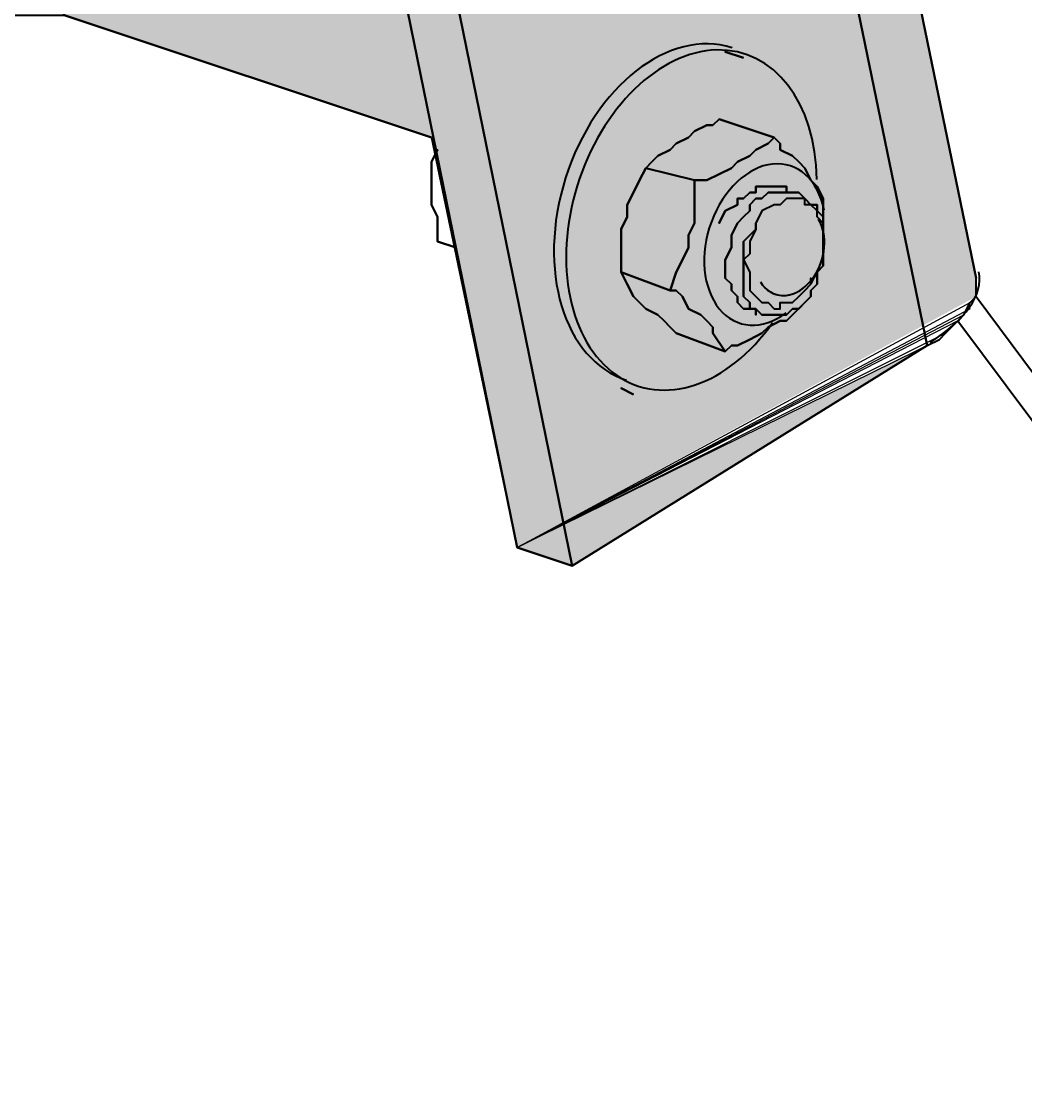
# Model space of a CAD drawing. Header units: feet. Extents: x -208 to 2089, y -974 to 342.
# Drawn here: x 836.787 to 839.787, y -519.209 to -516.004 of the extents above; entities that cross this region are included whole.
import ezdxf
from ezdxf import colors
from ezdxf.entities.mleader import LeaderData, LeaderLine
from ezdxf.math import Vec2, Vec3

# ---------------------------------------------------------------- set-up
doc = ezdxf.new("R2010")
doc.units = ezdxf.units.FT
doc.header["$MEASUREMENT"] = 0
for name, color, linetype in [('EQUIPMENT', 6, 'Continuous'), ('PDF_0', 7, 'Continuous'), ('PDF_THIN', 7, 'Continuous'), ('TEXT', 1, 'Continuous')]:
    doc.layers.add(name, color=color, linetype=linetype)
doc.styles.add('NEI-A', font='arial.ttf', dxfattribs={"height": 0.1})

msp = doc.modelspace()

# ---------------------------------------------------------------- linework, layer by layer
at = {"layer": 'EQUIPMENT'}
for points in [[(839.64269, -516.82749), (844.54838, -523.41721)], [(839.58777, -516.90071), (844.51177, -523.49043), (844.58499, -523.60026), (844.6582, -523.69179), (844.73142, -523.78331), (844.82295, -523.87483), (844.89617, -523.96636), (844.98769, -524.05788), (845.07921, -524.14941), (845.15243, -524.22263), (845.24396, -524.31415), (845.33548, -524.38737), (845.42701, -524.46059), (845.51853, -524.53381), (845.61005, -524.58872), (845.70158, -524.66194), (845.7931, -524.71685), (845.88463, -524.77177), (855.22007, -530.13508)]]:
    msp.add_lwpolyline(points, dxfattribs=at)
at = {"layer": 'PDF_0', "lineweight": 25}
msp.add_lwpolyline([(836.76884, -515.98547), (836.80545, -515.98547), (836.84205, -515.98547), (836.87866, -515.98547), (836.91527, -515.98547), (838.01356, -516.35156), (838.26983, -517.57798), (838.43457, -517.6329), (839.49625, -516.97392), (839.53286, -516.95562), (839.55117, -516.93731), (839.58777, -516.90071), (839.60608, -516.8824), (839.62438, -516.84579), (839.64269, -516.82749), (839.64269, -516.79088), (839.64269, -516.77257), (837.66577, -507.18086)], dxfattribs=at)
at = {"layer": 'PDF_THIN', "lineweight": 25}
for points in [[(836.76884, -515.98547), (836.80545, -515.98547), (836.84205, -515.98547), (836.87866, -515.98547), (836.91527, -515.98547), (838.01356, -516.35156), (838.26983, -517.57798), (838.43457, -517.6329), (839.49625, -516.97392), (839.53286, -516.95562), (839.55117, -516.93731), (839.58777, -516.90071), (839.60608, -516.8824), (839.62438, -516.84579), (839.64269, -516.82749), (839.64269, -516.79088), (839.64269, -516.77257), (837.66577, -507.18086)], [(836.47596, -508.04118), (838.43457, -517.6329), (839.49625, -516.97392), (837.51933, -507.38221), (839.49625, -516.97392), (837.51933, -507.38221)], [(837.51933, -507.38221), (839.49625, -516.97392), (837.51933, -507.38221)], [(836.47596, -508.04118), (838.43457, -517.6329), (836.47596, -508.04118)], [(838.89219, -516.09529), (838.94711, -516.1136)], [(838.74575, -516.93731), (838.72745, -516.91901), (838.70914, -516.90071), (838.69084, -516.8824), (838.65423, -516.8641), (838.63593, -516.84579), (838.61762, -516.82749), (838.59932, -516.79088), (838.58101, -516.75427), (838.58101, -516.69935), (838.58101, -516.66274), (838.58101, -516.62613), (838.59932, -516.58952), (838.59932, -516.55291), (838.61762, -516.5163), (838.63593, -516.47969), (838.65423, -516.44309), (838.67253, -516.42478), (838.69084, -516.40648), (838.72745, -516.38817), (838.74575, -516.36987), (838.78236, -516.35156), (838.80067, -516.33326), (838.83728, -516.31495), (838.85558, -516.31495), (838.87389, -516.29665)], [(838.87389, -516.29665), (839.03863, -516.35156)], [(839.18507, -516.53461), (839.16676, -516.498), (839.14846, -516.47969), (839.13015, -516.44309), (839.11185, -516.42478), (839.09355, -516.40648), (839.05694, -516.38817), (839.05694, -516.36987), (839.03863, -516.35156), (839.02033, -516.36987), (838.98372, -516.38817), (838.96541, -516.40648), (838.9288, -516.42478), (838.9105, -516.44309), (838.87389, -516.46139), (838.83728, -516.47969), (838.81897, -516.47969), (838.80067, -516.47969), (838.80067, -516.53461), (838.80067, -516.57122), (838.80067, -516.60783), (838.78236, -516.64444), (838.78236, -516.68105), (838.76406, -516.71766), (838.74575, -516.75427), (838.72745, -516.80918), (838.74575, -516.80918), (838.76406, -516.82749), (838.78236, -516.8641), (838.81897, -516.8824), (838.83728, -516.90071), (838.85558, -516.91901), (838.85558, -516.93731), (838.89219, -516.99223), (838.9105, -516.97392), (838.9288, -516.97392), (838.96541, -516.95562), (839.00202, -516.93731), (839.02033, -516.91901), (839.05694, -516.90071), (839.07524, -516.90071), (839.09355, -516.8824), (839.13015, -516.84579)], [(838.03187, -516.66274), (838.08678, -516.68105), (838.03187, -516.66274), (838.03187, -516.62613), (838.03187, -516.58952), (838.01356, -516.55291), (838.01356, -516.53461), (838.01356, -516.47969), (838.01356, -516.42478), (838.03187, -516.38817)], [(838.65423, -516.44309), (838.80067, -516.47969)], [(838.87389, -516.60783), (838.89219, -516.57122), (838.9288, -516.55291), (838.9288, -516.53461), (838.94711, -516.53461), (838.96541, -516.5163), (838.98372, -516.5163), (838.98372, -516.498), (839.00202, -516.498), (839.02033, -516.498), (839.03863, -516.498), (839.05694, -516.498), (839.07524, -516.498), (839.07524, -516.5163)], [(838.98372, -516.8824), (838.98372, -516.8641), (838.96541, -516.8641), (838.94711, -516.8641), (838.9288, -516.84579), (838.9288, -516.82749), (838.9105, -516.80918), (838.9105, -516.79088), (838.89219, -516.77257), (838.89219, -516.75427), (838.89219, -516.73596), (838.89219, -516.71766), (838.9105, -516.68105), (838.9105, -516.66274), (838.9105, -516.64444), (838.9288, -516.60783), (838.94711, -516.58952), (838.96541, -516.57122), (838.96541, -516.55291), (838.98372, -516.53461), (839.00202, -516.53461), (839.02033, -516.5163), (839.03863, -516.5163), (839.05694, -516.5163), (839.07524, -516.5163), (839.09355, -516.5163), (839.11185, -516.5163), (839.13015, -516.53461), (839.14846, -516.55291), (839.16676, -516.55291), (839.16676, -516.57122), (839.18507, -516.58952), (839.18507, -516.62613), (839.18507, -516.64444), (839.18507, -516.66274), (839.18507, -516.68105), (839.18507, -516.71766), (839.18507, -516.73596), (839.16676, -516.75427), (839.16676, -516.79088), (839.14846, -516.80918), (839.14846, -516.82749), (839.13015, -516.84579), (839.11185, -516.8641), (839.09355, -516.8641), (839.07524, -516.8824), (839.05694, -516.8824), (839.03863, -516.8824), (839.02033, -516.8824), (839.00202, -516.8824), (838.98372, -516.8641), (838.96541, -516.8641), (838.96541, -516.84579), (838.94711, -516.82749), (838.94711, -516.80918), (838.94711, -516.79088), (838.94711, -516.75427), (838.94711, -516.73596), (838.94711, -516.71766), (838.94711, -516.68105), (838.94711, -516.66274), (838.96541, -516.64444), (838.98372, -516.62613), (838.98372, -516.60783)], [(839.18507, -516.62613), (839.18507, -516.58952), (839.18507, -516.53461)], [(838.58101, -516.75427), (838.72745, -516.80918)], [(839.14846, -516.77257), (839.14846, -516.79088)], [(839.14846, -516.77257), (839.14846, -516.79088)], [(839.14846, -516.77257), (839.14846, -516.79088)], [(839.14846, -516.77257), (839.14846, -516.79088)], [(839.14846, -516.77257), (839.14846, -516.79088)], [(839.14846, -516.77257), (839.14846, -516.79088)], [(839.03863, -516.82749), (839.03863, -516.82749)], [(839.03863, -516.82749), (839.03863, -516.82749)], [(839.03863, -516.82749), (839.03863, -516.82749)], [(839.03863, -516.82749), (839.03863, -516.82749)], [(839.03863, -516.82749), (839.03863, -516.82749)], [(839.13015, -516.84579), (839.13015, -516.84579)], [(839.13015, -516.84579), (839.13015, -516.84579)], [(839.13015, -516.84579), (839.13015, -516.84579)], [(839.13015, -516.84579), (839.13015, -516.84579)], [(839.13015, -516.84579), (839.13015, -516.84579)], [(838.74575, -516.93731), (838.89219, -516.99223)], [(839.49625, -516.97392), (838.43457, -517.6329)], [(838.58101, -517.10206), (838.61762, -517.12036)]]:
    msp.add_lwpolyline(points, dxfattribs=at)
for points in [[(839.64269, -516.77257), (837.66577, -507.18086)], [(838.26983, -517.57798), (838.43457, -517.6329), (836.47596, -508.04118), (836.31122, -507.98627), (837.35459, -507.32729), (836.31122, -507.98627), (836.47596, -508.04118), (838.43457, -517.6329), (838.26983, -517.57798), (836.31122, -507.98627)], [(838.01356, -516.35156), (836.91527, -515.98547), (836.2563, -512.78213), (836.91527, -515.98547), (836.2563, -512.78213), (836.91527, -515.98547)], [(838.94711, -516.1136), (838.89219, -516.09529)], [(838.94711, -516.1136), (838.89219, -516.09529)], [(838.87389, -516.29665), (839.03863, -516.35156), (838.87389, -516.29665), (838.85558, -516.31495), (838.83728, -516.31495), (838.80067, -516.33326), (838.78236, -516.35156), (838.74575, -516.36987), (838.72745, -516.38817), (838.69084, -516.40648), (838.67253, -516.42478), (838.65423, -516.44309), (838.63593, -516.47969), (838.61762, -516.5163), (838.59932, -516.55291), (838.59932, -516.58952), (838.58101, -516.62613), (838.58101, -516.66274), (838.58101, -516.69935), (838.58101, -516.75427), (838.59932, -516.79088), (838.61762, -516.82749), (838.63593, -516.84579), (838.65423, -516.8641), (838.69084, -516.8824), (838.70914, -516.90071), (838.72745, -516.91901), (838.74575, -516.93731), (838.89219, -516.99223), (838.74575, -516.93731), (838.72745, -516.91901), (838.70914, -516.90071), (838.69084, -516.8824), (838.65423, -516.8641), (838.63593, -516.84579), (838.61762, -516.82749), (838.59932, -516.79088), (838.58101, -516.75427), (838.58101, -516.69935), (838.58101, -516.66274), (838.58101, -516.62613), (838.59932, -516.58952), (838.59932, -516.55291), (838.61762, -516.5163), (838.63593, -516.47969), (838.65423, -516.44309), (838.67253, -516.42478), (838.69084, -516.40648), (838.72745, -516.38817), (838.74575, -516.36987), (838.78236, -516.35156), (838.80067, -516.33326), (838.83728, -516.31495), (838.85558, -516.31495)], [(838.87389, -516.29665), (838.85558, -516.31495), (838.83728, -516.31495), (838.80067, -516.33326), (838.78236, -516.35156), (838.74575, -516.36987), (838.72745, -516.38817), (838.69084, -516.40648), (838.67253, -516.42478), (838.65423, -516.44309), (838.63593, -516.47969), (838.61762, -516.5163), (838.59932, -516.55291), (838.59932, -516.58952), (838.58101, -516.62613), (838.58101, -516.66274), (838.58101, -516.69935), (838.58101, -516.75427), (838.59932, -516.79088), (838.61762, -516.82749), (838.63593, -516.84579), (838.65423, -516.8641), (838.69084, -516.8824), (838.70914, -516.90071), (838.72745, -516.91901), (838.74575, -516.93731), (838.89219, -516.99223), (838.74575, -516.93731), (838.72745, -516.91901), (838.70914, -516.90071), (838.69084, -516.8824), (838.65423, -516.8641), (838.63593, -516.84579), (838.61762, -516.82749), (838.59932, -516.79088), (838.58101, -516.75427), (838.58101, -516.69935), (838.58101, -516.66274), (838.58101, -516.62613), (838.59932, -516.58952), (838.59932, -516.55291), (838.61762, -516.5163), (838.63593, -516.47969), (838.65423, -516.44309), (838.67253, -516.42478), (838.69084, -516.40648), (838.72745, -516.38817), (838.74575, -516.36987), (838.78236, -516.35156), (838.80067, -516.33326), (838.83728, -516.31495), (838.85558, -516.31495)], [(839.03863, -516.35156), (838.87389, -516.29665)], [(839.18507, -516.53461), (839.18507, -516.58952), (839.18507, -516.62613), (839.18507, -516.58952), (839.18507, -516.53461), (839.16676, -516.498), (839.14846, -516.47969), (839.13015, -516.44309), (839.11185, -516.42478), (839.09355, -516.40648), (839.05694, -516.38817), (839.05694, -516.36987), (839.03863, -516.35156), (839.02033, -516.36987), (838.98372, -516.38817), (838.96541, -516.40648), (838.9288, -516.42478), (838.9105, -516.44309), (838.87389, -516.46139), (838.83728, -516.47969), (838.81897, -516.47969), (838.80067, -516.47969), (838.80067, -516.53461), (838.80067, -516.57122), (838.80067, -516.60783), (838.78236, -516.64444), (838.78236, -516.68105), (838.76406, -516.71766), (838.74575, -516.75427), (838.72745, -516.80918), (838.74575, -516.80918), (838.76406, -516.82749), (838.78236, -516.8641), (838.81897, -516.8824), (838.83728, -516.90071), (838.85558, -516.91901), (838.85558, -516.93731), (838.89219, -516.99223), (838.9105, -516.97392), (838.9288, -516.97392), (838.96541, -516.95562), (839.00202, -516.93731), (839.02033, -516.91901), (839.05694, -516.90071), (839.07524, -516.90071), (839.09355, -516.8824), (839.13015, -516.84579), (839.09355, -516.8824), (839.07524, -516.90071), (839.05694, -516.90071), (839.02033, -516.91901), (839.00202, -516.93731), (838.96541, -516.95562), (838.9288, -516.97392), (838.9105, -516.97392), (838.89219, -516.99223), (838.85558, -516.93731), (838.85558, -516.91901), (838.83728, -516.90071), (838.81897, -516.8824), (838.78236, -516.8641), (838.76406, -516.82749), (838.74575, -516.80918), (838.72745, -516.80918), (838.74575, -516.75427), (838.76406, -516.71766), (838.78236, -516.68105), (838.78236, -516.64444), (838.80067, -516.60783), (838.80067, -516.57122), (838.80067, -516.53461), (838.80067, -516.47969), (838.81897, -516.47969), (838.83728, -516.47969), (838.87389, -516.46139), (838.9105, -516.44309), (838.9288, -516.42478), (838.96541, -516.40648), (838.98372, -516.38817), (839.02033, -516.36987), (839.03863, -516.35156), (839.05694, -516.36987), (839.05694, -516.38817), (839.09355, -516.40648), (839.11185, -516.42478), (839.13015, -516.44309), (839.14846, -516.47969), (839.16676, -516.498)], [(839.18507, -516.53461), (839.18507, -516.58952), (839.18507, -516.62613), (839.18507, -516.58952), (839.18507, -516.53461), (839.16676, -516.498), (839.14846, -516.47969), (839.13015, -516.44309), (839.11185, -516.42478), (839.09355, -516.40648), (839.05694, -516.38817), (839.05694, -516.36987), (839.03863, -516.35156), (839.02033, -516.36987), (838.98372, -516.38817), (838.96541, -516.40648), (838.9288, -516.42478), (838.9105, -516.44309), (838.87389, -516.46139), (838.83728, -516.47969), (838.81897, -516.47969), (838.80067, -516.47969), (838.80067, -516.53461), (838.80067, -516.57122), (838.80067, -516.60783), (838.78236, -516.64444), (838.78236, -516.68105), (838.76406, -516.71766), (838.74575, -516.75427), (838.72745, -516.80918), (838.74575, -516.80918), (838.76406, -516.82749), (838.78236, -516.8641), (838.81897, -516.8824), (838.83728, -516.90071), (838.85558, -516.91901), (838.85558, -516.93731), (838.89219, -516.99223), (838.9105, -516.97392), (838.9288, -516.97392), (838.96541, -516.95562), (839.00202, -516.93731), (839.02033, -516.91901), (839.05694, -516.90071), (839.07524, -516.90071), (839.09355, -516.8824), (839.13015, -516.84579), (839.09355, -516.8824), (839.07524, -516.90071), (839.05694, -516.90071), (839.02033, -516.91901), (839.00202, -516.93731), (838.96541, -516.95562), (838.9288, -516.97392), (838.9105, -516.97392), (838.89219, -516.99223), (838.85558, -516.93731), (838.85558, -516.91901), (838.83728, -516.90071), (838.81897, -516.8824), (838.78236, -516.8641), (838.76406, -516.82749), (838.74575, -516.80918), (838.72745, -516.80918), (838.74575, -516.75427), (838.76406, -516.71766), (838.78236, -516.68105), (838.78236, -516.64444), (838.80067, -516.60783), (838.80067, -516.57122), (838.80067, -516.53461), (838.80067, -516.47969), (838.81897, -516.47969), (838.83728, -516.47969), (838.87389, -516.46139), (838.9105, -516.44309), (838.9288, -516.42478), (838.96541, -516.40648), (838.98372, -516.38817), (839.02033, -516.36987), (839.03863, -516.35156), (839.05694, -516.36987), (839.05694, -516.38817), (839.09355, -516.40648), (839.11185, -516.42478), (839.13015, -516.44309), (839.14846, -516.47969), (839.16676, -516.498)], [(838.01356, -516.53461), (838.01356, -516.55291), (838.03187, -516.58952), (838.03187, -516.62613), (838.03187, -516.66274), (838.08678, -516.68105), (838.03187, -516.66274), (838.08678, -516.68105), (838.03187, -516.66274), (838.03187, -516.62613), (838.03187, -516.58952), (838.01356, -516.55291), (838.01356, -516.53461), (838.01356, -516.47969), (838.01356, -516.42478), (838.03187, -516.38817), (838.01356, -516.42478), (838.01356, -516.47969)], [(838.80067, -516.47969), (838.65423, -516.44309)], [(838.80067, -516.47969), (838.65423, -516.44309)], [(839.07524, -516.5163), (839.07524, -516.498), (839.05694, -516.498), (839.03863, -516.498), (839.02033, -516.498), (839.00202, -516.498), (838.98372, -516.498), (838.98372, -516.5163), (838.96541, -516.5163), (838.94711, -516.53461), (838.9288, -516.53461), (838.9288, -516.55291), (838.89219, -516.57122), (838.87389, -516.60783), (838.89219, -516.57122), (838.9288, -516.55291), (838.9288, -516.53461), (838.94711, -516.53461), (838.96541, -516.5163), (838.98372, -516.5163), (838.98372, -516.498), (839.00202, -516.498), (839.02033, -516.498), (839.03863, -516.498), (839.05694, -516.498), (839.07524, -516.498)], [(839.07524, -516.5163), (839.07524, -516.498), (839.05694, -516.498), (839.03863, -516.498), (839.02033, -516.498), (839.00202, -516.498), (838.98372, -516.498), (838.98372, -516.5163), (838.96541, -516.5163), (838.94711, -516.53461), (838.9288, -516.53461), (838.9288, -516.55291), (838.89219, -516.57122), (838.87389, -516.60783), (838.89219, -516.57122), (838.9288, -516.55291), (838.9288, -516.53461), (838.94711, -516.53461), (838.96541, -516.5163), (838.98372, -516.5163), (838.98372, -516.498), (839.00202, -516.498), (839.02033, -516.498), (839.03863, -516.498), (839.05694, -516.498), (839.07524, -516.498)], [(838.98372, -516.60783), (838.98372, -516.62613), (838.96541, -516.64444), (838.94711, -516.66274), (838.94711, -516.68105), (838.94711, -516.71766), (838.94711, -516.73596), (838.94711, -516.75427), (838.94711, -516.79088), (838.94711, -516.80918), (838.94711, -516.82749), (838.96541, -516.84579), (838.96541, -516.8641), (838.98372, -516.8641), (839.00202, -516.8824), (839.02033, -516.8824), (839.03863, -516.8824), (839.05694, -516.8824), (839.07524, -516.8824), (839.09355, -516.8641), (839.11185, -516.8641), (839.13015, -516.84579), (839.14846, -516.82749), (839.14846, -516.80918), (839.16676, -516.79088), (839.16676, -516.75427), (839.18507, -516.73596), (839.18507, -516.71766), (839.18507, -516.68105), (839.18507, -516.66274), (839.18507, -516.64444), (839.18507, -516.62613), (839.18507, -516.58952), (839.16676, -516.57122), (839.16676, -516.55291), (839.14846, -516.55291), (839.13015, -516.53461), (839.11185, -516.5163), (839.09355, -516.5163), (839.07524, -516.5163), (839.05694, -516.5163), (839.03863, -516.5163), (839.02033, -516.5163), (839.00202, -516.53461), (838.98372, -516.53461), (838.96541, -516.55291), (838.96541, -516.57122), (838.94711, -516.58952), (838.9288, -516.60783), (838.9105, -516.64444), (838.9105, -516.66274), (838.9105, -516.68105), (838.89219, -516.71766), (838.89219, -516.73596), (838.89219, -516.75427), (838.89219, -516.77257), (838.9105, -516.79088), (838.9105, -516.80918), (838.9288, -516.82749), (838.9288, -516.84579), (838.94711, -516.8641), (838.96541, -516.8641), (838.98372, -516.8641), (838.98372, -516.8824), (838.98372, -516.8641), (838.96541, -516.8641), (838.94711, -516.8641), (838.9288, -516.84579), (838.9288, -516.82749), (838.9105, -516.80918), (838.9105, -516.79088), (838.89219, -516.77257), (838.89219, -516.75427), (838.89219, -516.73596), (838.89219, -516.71766), (838.9105, -516.68105), (838.9105, -516.66274), (838.9105, -516.64444), (838.9288, -516.60783), (838.94711, -516.58952), (838.96541, -516.57122), (838.96541, -516.55291), (838.98372, -516.53461), (839.00202, -516.53461), (839.02033, -516.5163), (839.03863, -516.5163), (839.05694, -516.5163), (839.07524, -516.5163), (839.09355, -516.5163), (839.11185, -516.5163), (839.13015, -516.53461), (839.14846, -516.55291), (839.16676, -516.55291), (839.16676, -516.57122), (839.18507, -516.58952), (839.18507, -516.62613), (839.18507, -516.64444), (839.18507, -516.66274), (839.18507, -516.68105), (839.18507, -516.71766), (839.18507, -516.73596), (839.16676, -516.75427), (839.16676, -516.79088), (839.14846, -516.80918), (839.14846, -516.82749), (839.13015, -516.84579), (839.11185, -516.8641), (839.09355, -516.8641), (839.07524, -516.8824), (839.05694, -516.8824), (839.03863, -516.8824), (839.02033, -516.8824), (839.00202, -516.8824), (838.98372, -516.8641), (838.96541, -516.8641), (838.96541, -516.84579), (838.94711, -516.82749), (838.94711, -516.80918), (838.94711, -516.79088), (838.94711, -516.75427), (838.94711, -516.73596), (838.94711, -516.71766), (838.94711, -516.68105), (838.94711, -516.66274), (838.96541, -516.64444), (838.98372, -516.62613)], [(838.98372, -516.60783), (838.98372, -516.62613), (838.96541, -516.64444), (838.94711, -516.66274), (838.94711, -516.68105), (838.94711, -516.71766), (838.94711, -516.73596), (838.94711, -516.75427), (838.94711, -516.79088), (838.94711, -516.80918), (838.94711, -516.82749), (838.96541, -516.84579), (838.96541, -516.8641), (838.98372, -516.8641), (839.00202, -516.8824), (839.02033, -516.8824), (839.03863, -516.8824), (839.05694, -516.8824), (839.07524, -516.8824), (839.09355, -516.8641), (839.11185, -516.8641), (839.13015, -516.84579), (839.14846, -516.82749), (839.14846, -516.80918), (839.16676, -516.79088), (839.16676, -516.75427), (839.18507, -516.73596), (839.18507, -516.71766), (839.18507, -516.68105), (839.18507, -516.66274), (839.18507, -516.64444), (839.18507, -516.62613), (839.18507, -516.58952), (839.16676, -516.57122), (839.16676, -516.55291), (839.14846, -516.55291), (839.13015, -516.53461), (839.11185, -516.5163), (839.09355, -516.5163), (839.07524, -516.5163), (839.05694, -516.5163), (839.03863, -516.5163), (839.02033, -516.5163), (839.00202, -516.53461), (838.98372, -516.53461), (838.96541, -516.55291), (838.96541, -516.57122), (838.94711, -516.58952), (838.9288, -516.60783), (838.9105, -516.64444), (838.9105, -516.66274), (838.9105, -516.68105), (838.89219, -516.71766), (838.89219, -516.73596), (838.89219, -516.75427), (838.89219, -516.77257), (838.9105, -516.79088), (838.9105, -516.80918), (838.9288, -516.82749), (838.9288, -516.84579), (838.94711, -516.8641), (838.96541, -516.8641), (838.98372, -516.8641), (838.98372, -516.8824), (838.98372, -516.8641), (838.96541, -516.8641), (838.94711, -516.8641), (838.9288, -516.84579), (838.9288, -516.82749), (838.9105, -516.80918), (838.9105, -516.79088), (838.89219, -516.77257), (838.89219, -516.75427), (838.89219, -516.73596), (838.89219, -516.71766), (838.9105, -516.68105), (838.9105, -516.66274), (838.9105, -516.64444), (838.9288, -516.60783), (838.94711, -516.58952), (838.96541, -516.57122), (838.96541, -516.55291), (838.98372, -516.53461), (839.00202, -516.53461), (839.02033, -516.5163), (839.03863, -516.5163), (839.05694, -516.5163), (839.07524, -516.5163), (839.09355, -516.5163), (839.11185, -516.5163), (839.13015, -516.53461), (839.14846, -516.55291), (839.16676, -516.55291), (839.16676, -516.57122), (839.18507, -516.58952), (839.18507, -516.62613), (839.18507, -516.64444), (839.18507, -516.66274), (839.18507, -516.68105), (839.18507, -516.71766), (839.18507, -516.73596), (839.16676, -516.75427), (839.16676, -516.79088), (839.14846, -516.80918), (839.14846, -516.82749), (839.13015, -516.84579), (839.11185, -516.8641), (839.09355, -516.8641), (839.07524, -516.8824), (839.05694, -516.8824), (839.03863, -516.8824), (839.02033, -516.8824), (839.00202, -516.8824), (838.98372, -516.8641), (838.96541, -516.8641), (838.96541, -516.84579), (838.94711, -516.82749), (838.94711, -516.80918), (838.94711, -516.79088), (838.94711, -516.75427), (838.94711, -516.73596), (838.94711, -516.71766), (838.94711, -516.68105), (838.94711, -516.66274), (838.96541, -516.64444), (838.98372, -516.62613)], [(839.14846, -516.79088), (839.16676, -516.75427), (839.18507, -516.73596), (839.18507, -516.69935), (839.18507, -516.66274), (839.18507, -516.64444), (839.18507, -516.60783), (839.16676, -516.58952), (839.16676, -516.57122), (839.14846, -516.55291), (839.13015, -516.55291), (839.13015, -516.53461), (839.11185, -516.53461), (839.09355, -516.53461), (839.07524, -516.53461), (839.05694, -516.55291), (839.03863, -516.55291), (839.00202, -516.57122), (838.98372, -516.60783), (838.98372, -516.62613), (838.96541, -516.66274), (838.96541, -516.69935), (838.94711, -516.71766), (838.96541, -516.75427), (838.96541, -516.77257), (838.96541, -516.80918), (838.98372, -516.82749), (839.00202, -516.84579), (839.02033, -516.84579), (839.03863, -516.8641), (839.05694, -516.8641), (839.05694, -516.84579), (839.07524, -516.84579), (839.09355, -516.84579), (839.11185, -516.82749), (839.13015, -516.80918)], [(839.14846, -516.79088), (839.16676, -516.75427), (839.18507, -516.73596), (839.18507, -516.69935), (839.18507, -516.66274), (839.18507, -516.64444), (839.18507, -516.60783), (839.16676, -516.58952), (839.16676, -516.57122), (839.14846, -516.55291), (839.13015, -516.55291), (839.13015, -516.53461), (839.11185, -516.53461), (839.09355, -516.53461), (839.07524, -516.53461), (839.05694, -516.55291), (839.03863, -516.55291), (839.00202, -516.57122), (838.98372, -516.60783), (838.98372, -516.62613), (838.96541, -516.66274), (838.96541, -516.69935), (838.94711, -516.71766), (838.96541, -516.75427), (838.96541, -516.77257), (838.96541, -516.80918), (838.98372, -516.82749), (839.00202, -516.84579), (839.02033, -516.84579), (839.03863, -516.8641), (839.05694, -516.8641), (839.05694, -516.84579), (839.07524, -516.84579), (839.09355, -516.84579), (839.11185, -516.82749), (839.13015, -516.80918)], [(839.14846, -516.79088), (839.16676, -516.75427), (839.18507, -516.73596), (839.18507, -516.69935), (839.18507, -516.66274), (839.18507, -516.64444), (839.18507, -516.60783), (839.16676, -516.58952), (839.16676, -516.57122), (839.14846, -516.55291), (839.13015, -516.55291), (839.13015, -516.53461), (839.11185, -516.53461), (839.09355, -516.53461), (839.07524, -516.53461), (839.05694, -516.55291), (839.03863, -516.55291), (839.00202, -516.57122), (838.98372, -516.60783), (838.98372, -516.62613), (838.96541, -516.66274), (838.96541, -516.69935), (838.94711, -516.71766), (838.96541, -516.75427), (838.96541, -516.77257), (838.96541, -516.80918), (838.98372, -516.82749), (839.00202, -516.84579), (839.02033, -516.84579), (839.03863, -516.8641), (839.05694, -516.8641), (839.05694, -516.84579), (839.07524, -516.84579), (839.09355, -516.84579), (839.11185, -516.82749), (839.13015, -516.80918)], [(839.14846, -516.79088), (839.16676, -516.75427), (839.18507, -516.73596), (839.18507, -516.69935), (839.18507, -516.66274), (839.18507, -516.64444), (839.18507, -516.60783), (839.16676, -516.58952), (839.16676, -516.57122), (839.14846, -516.55291), (839.13015, -516.55291), (839.13015, -516.53461), (839.11185, -516.53461), (839.09355, -516.53461), (839.07524, -516.53461), (839.05694, -516.55291), (839.03863, -516.55291), (839.00202, -516.57122), (838.98372, -516.60783), (838.98372, -516.62613), (838.96541, -516.66274), (838.96541, -516.69935), (838.94711, -516.71766), (838.96541, -516.75427), (838.96541, -516.77257), (838.96541, -516.80918), (838.98372, -516.82749), (839.00202, -516.84579), (839.02033, -516.84579), (839.03863, -516.8641), (839.05694, -516.8641), (839.05694, -516.84579), (839.07524, -516.84579), (839.09355, -516.84579), (839.11185, -516.82749), (839.13015, -516.80918)], [(839.14846, -516.79088), (839.16676, -516.75427), (839.18507, -516.73596), (839.18507, -516.69935), (839.18507, -516.66274), (839.18507, -516.64444), (839.18507, -516.60783), (839.16676, -516.58952), (839.16676, -516.57122), (839.14846, -516.55291), (839.13015, -516.55291), (839.13015, -516.53461), (839.11185, -516.53461), (839.09355, -516.53461), (839.07524, -516.53461), (839.05694, -516.55291), (839.03863, -516.55291), (839.00202, -516.57122), (838.98372, -516.60783), (838.98372, -516.62613), (838.96541, -516.66274), (838.96541, -516.69935), (838.94711, -516.71766), (838.96541, -516.75427), (838.96541, -516.77257), (838.96541, -516.80918), (838.98372, -516.82749), (839.00202, -516.84579), (839.02033, -516.84579), (839.03863, -516.8641), (839.05694, -516.8641), (839.05694, -516.84579), (839.07524, -516.84579), (839.09355, -516.84579), (839.11185, -516.82749), (839.13015, -516.80918)], [(838.72745, -516.80918), (838.58101, -516.75427)], [(838.72745, -516.80918), (838.58101, -516.75427)], [(839.14846, -516.79088), (839.14846, -516.77257)], [(839.14846, -516.79088), (839.14846, -516.77257)], [(838.61762, -517.12036), (838.58101, -517.10206)], [(838.61762, -517.12036), (838.58101, -517.10206)]]:
    msp.add_lwpolyline(points, close=True, dxfattribs=at)
at = {"layer": 'PDF_THIN', "color": 7, "lineweight": 0, "true_color": 0xffffff}
for points in [[(839.62438, -516.8641), (838.26983, -517.57798), (839.62438, -516.84579)], [(839.58777, -516.90071), (838.26983, -517.57798), (839.60608, -516.8824)], [(839.53286, -516.95562), (838.26983, -517.57798), (839.55117, -516.93731)]]:
    msp.add_lwpolyline(points, dxfattribs=at)
at = {"layer": 'PDF_THIN', "lineweight": 25}
for points in [[(836.91388, -515.97402), (836.81915, -515.94145), (836.66513, -515.96525), (836.56986, -516.02718)], [(836.91388, -515.97402), (836.81915, -515.94145), (836.66513, -515.96525), (836.56986, -516.02718)], [(838.9127, -516.08312), (838.7248, -516.0235), (838.50183, -516.19779), (838.41468, -516.47241)], [(838.9127, -516.08312), (838.7248, -516.0235), (838.50183, -516.19779), (838.41468, -516.47241)], [(838.9127, -516.08312), (838.7248, -516.0235), (838.50183, -516.19779), (838.41468, -516.47241)], [(838.9127, -516.08312), (838.7248, -516.0235), (838.50183, -516.19779), (838.41468, -516.47241)], [(838.9127, -516.08312), (838.7248, -516.0235), (838.50183, -516.19779), (838.41468, -516.47241)], [(839.16647, -516.47745), (839.16295, -516.24643), (839.03846, -516.0855), (838.8667, -516.08993)], [(839.16647, -516.47745), (839.16295, -516.24643), (839.03846, -516.0855), (838.8667, -516.08993)], [(839.16647, -516.47745), (839.16295, -516.24643), (839.03846, -516.0855), (838.8667, -516.08993)], [(839.16647, -516.47745), (839.16295, -516.24643), (839.03846, -516.0855), (838.8667, -516.08993)], [(839.16647, -516.47745), (839.16295, -516.24643), (839.03846, -516.0855), (838.8667, -516.08993)], [(838.8667, -516.08993), (838.69494, -516.09436), (838.52174, -516.26297), (838.44965, -516.49594)], [(838.8667, -516.08993), (838.69494, -516.09436), (838.52174, -516.26297), (838.44965, -516.49594)], [(838.8667, -516.08993), (838.69494, -516.09436), (838.52174, -516.26297), (838.44965, -516.49594)], [(838.8667, -516.08993), (838.69494, -516.09436), (838.52174, -516.26297), (838.44965, -516.49594)], [(838.8667, -516.08993), (838.69494, -516.09436), (838.52174, -516.26297), (838.44965, -516.49594)], [(839.03399, -516.43129), (838.95908, -516.43911), (838.88611, -516.50787), (838.85065, -516.60404)], [(839.03399, -516.43129), (838.95908, -516.43911), (838.88611, -516.50787), (838.85065, -516.60404)], [(839.03399, -516.43129), (838.95908, -516.43911), (838.88611, -516.50787), (838.85065, -516.60404)], [(839.03399, -516.43129), (838.95908, -516.43911), (838.88611, -516.50787), (838.85065, -516.60404)], [(839.03399, -516.43129), (838.95908, -516.43911), (838.88611, -516.50787), (838.85065, -516.60404)], [(839.1879, -516.56882), (839.17015, -516.47821), (839.10889, -516.42347), (839.03399, -516.43129)], [(839.1879, -516.56882), (839.17015, -516.47821), (839.10889, -516.42347), (839.03399, -516.43129)], [(839.1879, -516.56882), (839.17015, -516.47821), (839.10889, -516.42347), (839.03399, -516.43129)], [(839.1879, -516.56882), (839.17015, -516.47821), (839.10889, -516.42347), (839.03399, -516.43129)], [(839.1879, -516.56882), (839.17015, -516.47821), (839.10889, -516.42347), (839.03399, -516.43129)], [(838.41468, -516.47241), (838.32754, -516.74703), (838.40922, -517.018), (838.59712, -517.07762)], [(838.41468, -516.47241), (838.32754, -516.74703), (838.40922, -517.018), (838.59712, -517.07762)], [(838.41468, -516.47241), (838.32754, -516.74703), (838.40922, -517.018), (838.59712, -517.07762)], [(838.41468, -516.47241), (838.32754, -516.74703), (838.40922, -517.018), (838.59712, -517.07762)], [(838.41468, -516.47241), (838.32754, -516.74703), (838.40922, -517.018), (838.59712, -517.07762)], [(838.44965, -516.49594), (838.37756, -516.72891), (838.42582, -516.96407), (838.56584, -517.0622)], [(838.44965, -516.49594), (838.37756, -516.72891), (838.42582, -516.96407), (838.56584, -517.0622)], [(838.44965, -516.49594), (838.37756, -516.72891), (838.42582, -516.96407), (838.56584, -517.0622)], [(838.44965, -516.49594), (838.37756, -516.72891), (838.42582, -516.96407), (838.56584, -517.0622)], [(838.44965, -516.49594), (838.37756, -516.72891), (838.42582, -516.96407), (838.56584, -517.0622)], [(839.14251, -516.78674), (839.19041, -516.73525), (839.20337, -516.65042), (839.1715, -516.59706)], [(839.14251, -516.78674), (839.19041, -516.73525), (839.20337, -516.65042), (839.1715, -516.59706)], [(839.14251, -516.78674), (839.19041, -516.73525), (839.20337, -516.65042), (839.1715, -516.59706)], [(839.14251, -516.78674), (839.19041, -516.73525), (839.20337, -516.65042), (839.1715, -516.59706)], [(839.14251, -516.78674), (839.19041, -516.73525), (839.20337, -516.65042), (839.1715, -516.59706)], [(839.15642, -516.76947), (839.1934, -516.71654), (839.19962, -516.64343), (839.17113, -516.59646)], [(839.15642, -516.76947), (839.1934, -516.71654), (839.19962, -516.64343), (839.17113, -516.59646)], [(839.15642, -516.76947), (839.1934, -516.71654), (839.19962, -516.64343), (839.17113, -516.59646)], [(839.15642, -516.76947), (839.1934, -516.71654), (839.19962, -516.64343), (839.17113, -516.59646)], [(839.15642, -516.76947), (839.1934, -516.71654), (839.19962, -516.64343), (839.17113, -516.59646)], [(838.85065, -516.60404), (838.81519, -516.70022), (838.82461, -516.8038), (838.87433, -516.8643)], [(838.85065, -516.60404), (838.81519, -516.70022), (838.82461, -516.8038), (838.87433, -516.8643)], [(838.85065, -516.60404), (838.81519, -516.70022), (838.82461, -516.8038), (838.87433, -516.8643)], [(838.85065, -516.60404), (838.81519, -516.70022), (838.82461, -516.8038), (838.87433, -516.8643)], [(838.85065, -516.60404), (838.81519, -516.70022), (838.82461, -516.8038), (838.87433, -516.8643)], [(839.50489, -516.96476), (839.61099, -516.89865), (839.66455, -516.82121), (839.65074, -516.75385)], [(839.50489, -516.96476), (839.61099, -516.89865), (839.66455, -516.82121), (839.65074, -516.75385)], [(838.99729, -516.78334), (839.01428, -516.81178), (839.04166, -516.82675), (839.07215, -516.82429)], [(838.99729, -516.78334), (839.01428, -516.81178), (839.04166, -516.82675), (839.07215, -516.82429)], [(838.99729, -516.78334), (839.01428, -516.81178), (839.04166, -516.82675), (839.07215, -516.82429)], [(838.99729, -516.78334), (839.01428, -516.81178), (839.04166, -516.82675), (839.07215, -516.82429)], [(838.99729, -516.78334), (839.01428, -516.81178), (839.04166, -516.82675), (839.07215, -516.82429)], [(838.99765, -516.78394), (839.02983, -516.83698), (839.09461, -516.83823), (839.14251, -516.78674)], [(838.99765, -516.78394), (839.02983, -516.83698), (839.09461, -516.83823), (839.14251, -516.78674)], [(838.99765, -516.78394), (839.02983, -516.83698), (839.09461, -516.83823), (839.14251, -516.78674)], [(838.99765, -516.78394), (839.02983, -516.83698), (839.09461, -516.83823), (839.14251, -516.78674)], [(838.99765, -516.78394), (839.02983, -516.83698), (839.09461, -516.83823), (839.14251, -516.78674)], [(839.07215, -516.82429), (839.10265, -516.82183), (839.13319, -516.80218), (839.15566, -516.77055)], [(839.07215, -516.82429), (839.10265, -516.82183), (839.13319, -516.80218), (839.15566, -516.77055)], [(839.07215, -516.82429), (839.10265, -516.82183), (839.13319, -516.80218), (839.15566, -516.77055)], [(839.07215, -516.82429), (839.10265, -516.82183), (839.13319, -516.80218), (839.15566, -516.77055)], [(839.07215, -516.82429), (839.10265, -516.82183), (839.13319, -516.80218), (839.15566, -516.77055)], [(838.87433, -516.8643), (838.92404, -516.9248), (839.0037, -516.92963), (839.07448, -516.87643)], [(838.87433, -516.8643), (838.92404, -516.9248), (839.0037, -516.92963), (839.07448, -516.87643)], [(838.87433, -516.8643), (838.92404, -516.9248), (839.0037, -516.92963), (839.07448, -516.87643)], [(838.87433, -516.8643), (838.92404, -516.9248), (839.0037, -516.92963), (839.07448, -516.87643)], [(838.87433, -516.8643), (838.92404, -516.9248), (839.0037, -516.92963), (839.07448, -516.87643)], [(838.56584, -517.0622), (838.70587, -517.16033), (838.9003, -517.09523), (839.03403, -516.90546)], [(838.56584, -517.0622), (838.70587, -517.16033), (838.9003, -517.09523), (839.03403, -516.90546)], [(838.56584, -517.0622), (838.70587, -517.16033), (838.9003, -517.09523), (839.03403, -516.90546)], [(838.56584, -517.0622), (838.70587, -517.16033), (838.9003, -517.09523), (839.03403, -516.90546)], [(838.56584, -517.0622), (838.70587, -517.16033), (838.9003, -517.09523), (839.03403, -516.90546)]]:
    msp.add_open_spline(points, degree=3, dxfattribs=at)
at = {"layer": 'PDF_THIN', "color": 7, "true_color": 0xffffff, "transparency": 33554559}
for points in [[(836.91527, -515.98547), (837.66577, -507.18086), (839.64269, -516.77257)], [(836.91527, -515.98547), (838.01356, -516.35156), (839.64269, -516.77257)], [(838.01356, -516.35156), (838.26983, -517.57798), (839.64269, -516.77257)], [(839.64269, -516.77257), (839.64269, -516.79088), (838.26983, -517.57798)], [(839.64269, -516.79088), (838.26983, -517.57798), (839.64269, -516.82749)], [(839.49625, -516.97392), (838.26983, -517.57798), (838.43457, -517.6329)]]:
    msp.add_solid(points, dxfattribs=at)

# ---------------------------------------------------------------- leaders
at = {"layer": 'TEXT'}
ml = msp.add_multileader_mtext('Standard', dxfattribs=at)
ml.set_content('{\\H1.08333x;ø}3/8 COPPER GROUND BAR', color=256, style='NEI-A')
ml.set_leader_properties()
ml.build(insert=Vec2(0, 0))
ml.multileader.update_dxf_attribs({"dogleg_length": 0.0625, "arrow_head_size": 2.5, "scale": 20})
ctx = ml.context
ctx.base_point, ctx.scale, ctx.char_height, ctx.arrow_head_size, ctx.landing_gap_size, ctx.plane_origin = Vec3(850.59392, -515.30597), 20, 2, 2.5, 1.5, Vec3(784.96566, -555.06619)
notes = []
notes.append((ctx, [(0, (1, 1, 0), (849.34392, -515.30597), (1, 0), 1.25, [(0, [(833.49228, -521.98029)], 0, [])])]))
ctx.mtext.insert, ctx.mtext.width, ctx.mtext.line_spacing_factor, ctx.mtext.flow_direction = Vec3(852.09392, -514.30597), 18.4324606, 0.9, 5
for ctx, leaders in notes:
    for number, flags, end, landing, length, lines in leaders:
        leader = LeaderData()
        leader.index, (leader.has_last_leader_line, leader.has_dogleg_vector, leader.attachment_direction) = number, flags
        leader.last_leader_point, leader.dogleg_vector, leader.dogleg_length = Vec3(end), Vec3(landing), length
        for number, points, colour, breaks in lines:
            line = LeaderLine()
            line.index, line.vertices, line.color, line.breaks = number, Vec3.list(points), colors.encode_raw_color(colour), breaks
            leader.lines.append(line)
        ctx.leaders.append(leader)

doc.saveas('drawing.dxf')
